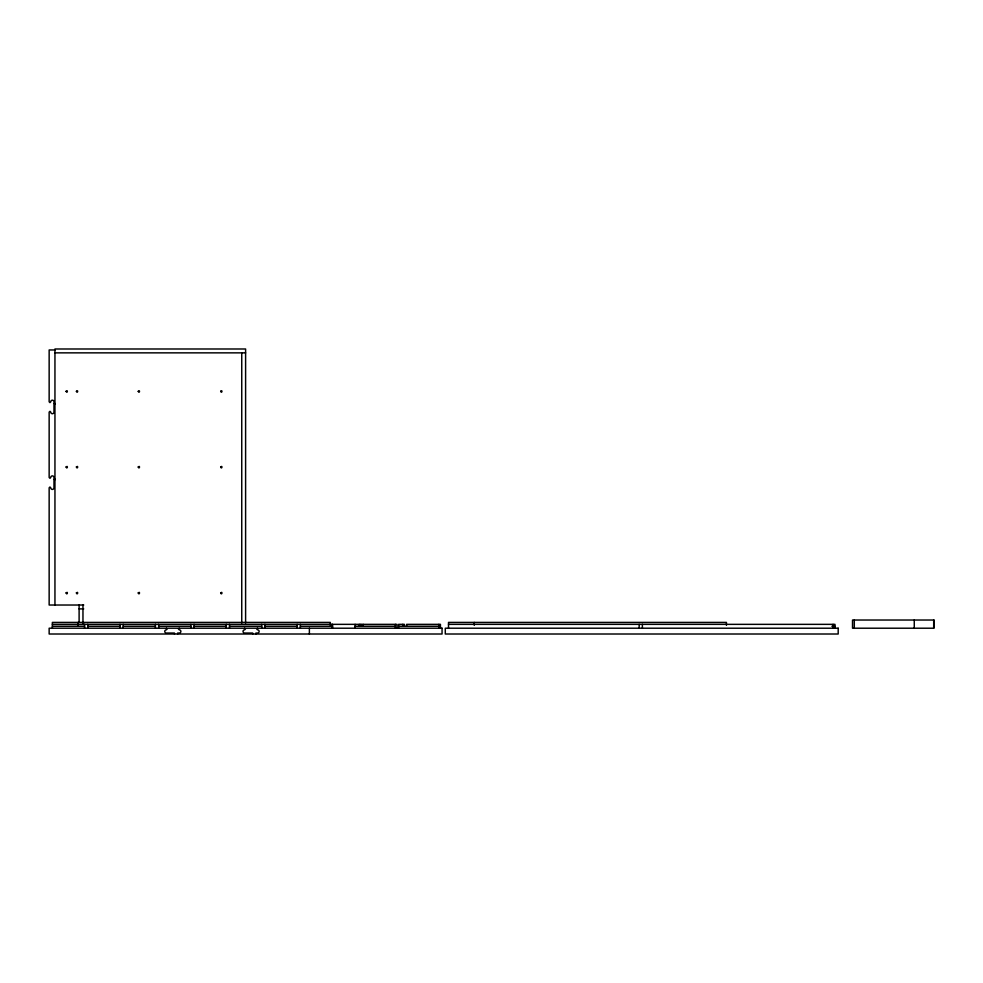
<?xml version="1.0" encoding="UTF-8"?>
<svg xmlns="http://www.w3.org/2000/svg" width="983" height="983" viewBox="0 0 983 983"><rect width="100%" height="100%" fill="white"/><g stroke="black" fill="none" stroke-linecap="round" stroke-linejoin="round"><path stroke-width="1.47" d="M179.262 628.211L178.451 629.022L179.262 629.82A1.61 1.61 0 0 1 180.872 631.43A1.61 1.61 0 0 1 179.262 633.04L177.653 633.04L177.653 634.01M257.521 628.211L256.71 629.022L257.521 629.82A1.61 1.61 0 0 1 259.131 631.43A1.61 1.61 0 0 1 257.521 633.04L255.912 633.04L255.912 634.01M54.95 349.96L49.15 349.96L49.15 401.801L49.961 402.612L50.76 401.801A1.61 1.61 0 0 1 52.369 400.192A1.61 1.61 0 0 1 53.979 401.801L53.979 403.423L54.95 403.423M54.95 352.86L245.603 352.86M54.95 404.062L53.979 404.062L53.979 412.11A1.61 1.61 0 0 1 52.369 413.72A1.61 1.61 0 0 1 50.76 412.11L49.961 411.312L49.15 412.11L49.15 477.492L49.961 478.291L50.76 477.492A1.61 1.61 0 0 1 52.369 475.883A1.61 1.61 0 0 1 53.979 477.492L53.979 479.102L54.95 479.102M54.95 479.741L53.979 479.741L53.979 487.801A1.61 1.61 0 0 1 52.369 489.411A1.61 1.61 0 0 1 50.76 487.801L49.961 486.99L49.15 487.801L49.15 605.024L83.739 605.024M79.107 608.895L83.702 608.895M52.369 624.352L396.972 624.352L396.972 628.211M448.506 624.352L834.972 624.352L834.972 628.211M52.369 626.282L84.575 626.282M87.794 626.282L120 626.282M123.219 626.282L155.425 626.282M158.644 626.282L190.849 626.282M194.081 626.282L226.287 626.282M229.506 626.282L261.711 626.282M264.931 626.282L297.136 626.282M300.356 626.282L332.561 626.282M355.109 626.282L395.363 626.282M398.582 626.282L438.836 626.282M831.901 626.282L834.972 626.282M244.644 628.211L245.443 629.022L244.644 629.82A1.61 1.61 0 0 0 243.034 631.43A1.61 1.61 0 0 0 244.644 633.04L252.692 633.04L252.692 634.01M166.385 628.211L167.184 629.022L166.385 629.82A1.61 1.61 0 0 0 164.763 631.43A1.61 1.61 0 0 0 166.385 633.04L174.433 633.04L174.433 634.01M933.69 620.027L933.69 628.211M914.264 620.027L914.264 628.211M854.288 620.027L854.288 628.211M833.043 624.352L833.043 628.211M726.437 625.311L726.437 622.411L448.506 622.411L448.506 628.211M642.378 624.352L642.378 628.211M639.159 624.352L639.159 628.211M474.261 622.411L474.261 625.311M440.445 628.211L440.445 624.352L406.63 624.352L406.63 626.282M438.836 624.352L438.836 628.211M404.382 626.282L404.382 624.352L398.582 624.352L398.582 628.211M402.772 624.352L402.772 626.282M395.363 624.352L395.363 628.211M363.157 624.352L363.157 626.282M360.896 624.352L360.896 626.282M359.286 624.352L359.286 626.282M355.109 624.352L355.109 628.211M332.561 624.352L332.561 628.211M331.91 624.352L331.91 628.211M330.3 625.311L330.3 622.411L52.369 622.411L52.369 628.211M309.375 628.211L309.375 634.01M300.356 624.352L300.356 628.211M297.136 624.352L297.136 628.211M264.931 624.352L264.931 628.211M261.711 624.352L261.711 628.211M245.603 623.038L245.603 348.99L54.95 348.99L54.95 605.024M241.744 352.86L241.744 623.111M229.506 624.352L229.506 628.211M226.287 624.352L226.287 628.211M194.081 624.352L194.081 628.211M190.849 624.352L190.849 628.211M158.644 624.352L158.644 628.211M155.425 624.352L155.425 628.211M123.219 624.352L123.219 628.211M120 624.352L120 628.211M87.794 624.352L87.794 628.211M84.575 624.352L84.575 628.211M82.965 605.024L82.965 623.21M79.107 605.024L79.107 622.19M78.136 622.411L78.136 625.311M138.222 391.332C139.353 394.355 140.495 389.047 138.222 391.332M138.222 467.011C139.353 470.034 140.495 464.726 138.222 467.011M138.222 592.946C139.353 595.956 140.495 590.648 138.222 592.946M66.082 391.32C67.163 394.355 68.392 389.071 66.082 391.32M66.082 466.999C67.163 470.046 68.392 464.75 66.082 466.999M66.082 592.921C67.163 595.968 68.392 590.672 66.082 592.921M76.391 391.295C77.374 394.367 78.787 389.121 76.391 391.295M76.391 466.974C77.374 470.046 78.787 464.812 76.391 466.974M76.391 592.896C77.374 595.981 78.787 590.734 76.391 592.896M220.671 391.283C221.617 394.367 223.092 389.145 220.671 391.283M220.671 466.962C221.617 470.058 223.092 464.824 220.671 466.962M220.671 592.884C221.617 595.981 223.092 590.758 220.671 592.884M933.85 620.027L852.519 620.027L852.519 628.211L933.85 628.211L933.85 620.027M442.055 628.211L49.15 628.211L49.15 634.01L442.055 634.01L442.055 628.211M838.192 628.211L445.287 628.211L445.287 634.01L838.192 634.01L838.192 628.211"/></g></svg>
